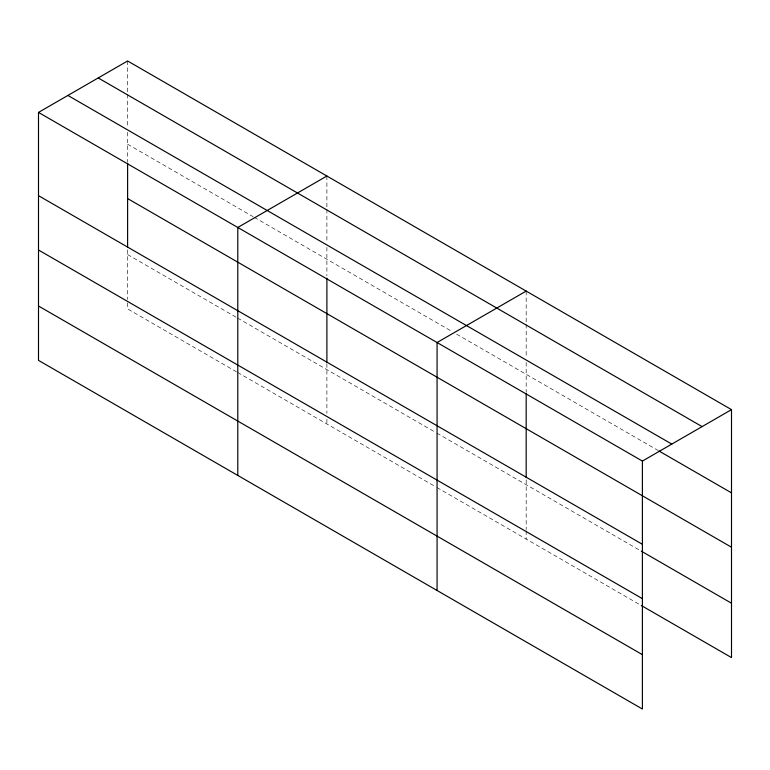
<?xml version="1.0" encoding="UTF-8"?>
<svg xmlns="http://www.w3.org/2000/svg" width="770" height="770" viewBox="0 0 770 770"><rect width="100%" height="100%" fill="white"/><g stroke="black" fill="none" stroke-linecap="round" stroke-linejoin="round"><path stroke-width="0.58" stroke-dasharray="3.85 2.89" d="M127.608 144.202L253.195 216.707M254.235 217.313L452.481 331.764M456.629 334.161L657.869 450.344M127.608 254.572L236.592 317.49M237.622 318.087L435.878 432.548M436.908 433.144L640.245 550.54M236.592 371.852L127.608 308.924L127.608 300.656M237.622 372.449L435.878 486.909M436.908 487.506L640.245 604.902M526.179 291.089L526.179 323.188M526.179 324.372L526.179 357.665M526.179 362.42L526.179 392.036M526.179 479.912L526.179 529.587M526.179 530.771L526.179 539.038M326.894 176.032L326.894 208.131M326.894 209.315L326.894 242.608M326.894 247.363L326.894 275.804M326.894 363.671L326.894 413.346M326.894 419.255L326.894 423.981M127.608 60.974L127.608 93.074M127.608 94.267L127.608 127.551M127.608 132.305L127.608 161.921M127.608 249.798L127.608 299.472"/><path stroke-width="1.16" d="M642.392 598.656L642.392 461.076L38.5 112.41L38.5 360.37L642.392 709.026L642.392 598.656L38.5 250M641.285 605.499L731.5 657.59L731.5 409.63L127.608 60.974L38.5 112.41M326.894 176.032L237.786 227.468L237.786 475.427M526.179 291.089L437.071 342.525L437.071 590.484M642.392 461.076L731.5 409.63M98.204 77.943L702.096 426.609M67.904 95.442L671.796 444.097M658.908 450.95L731.5 492.858M127.608 198.564L731.5 547.22M38.5 195.647L642.392 544.303M641.285 551.137L731.5 603.228M38.5 306.008L642.392 654.664M526.179 393.22L526.179 477.535M326.894 278.163L326.894 362.478M127.608 163.105L127.608 247.42"/></g></svg>
